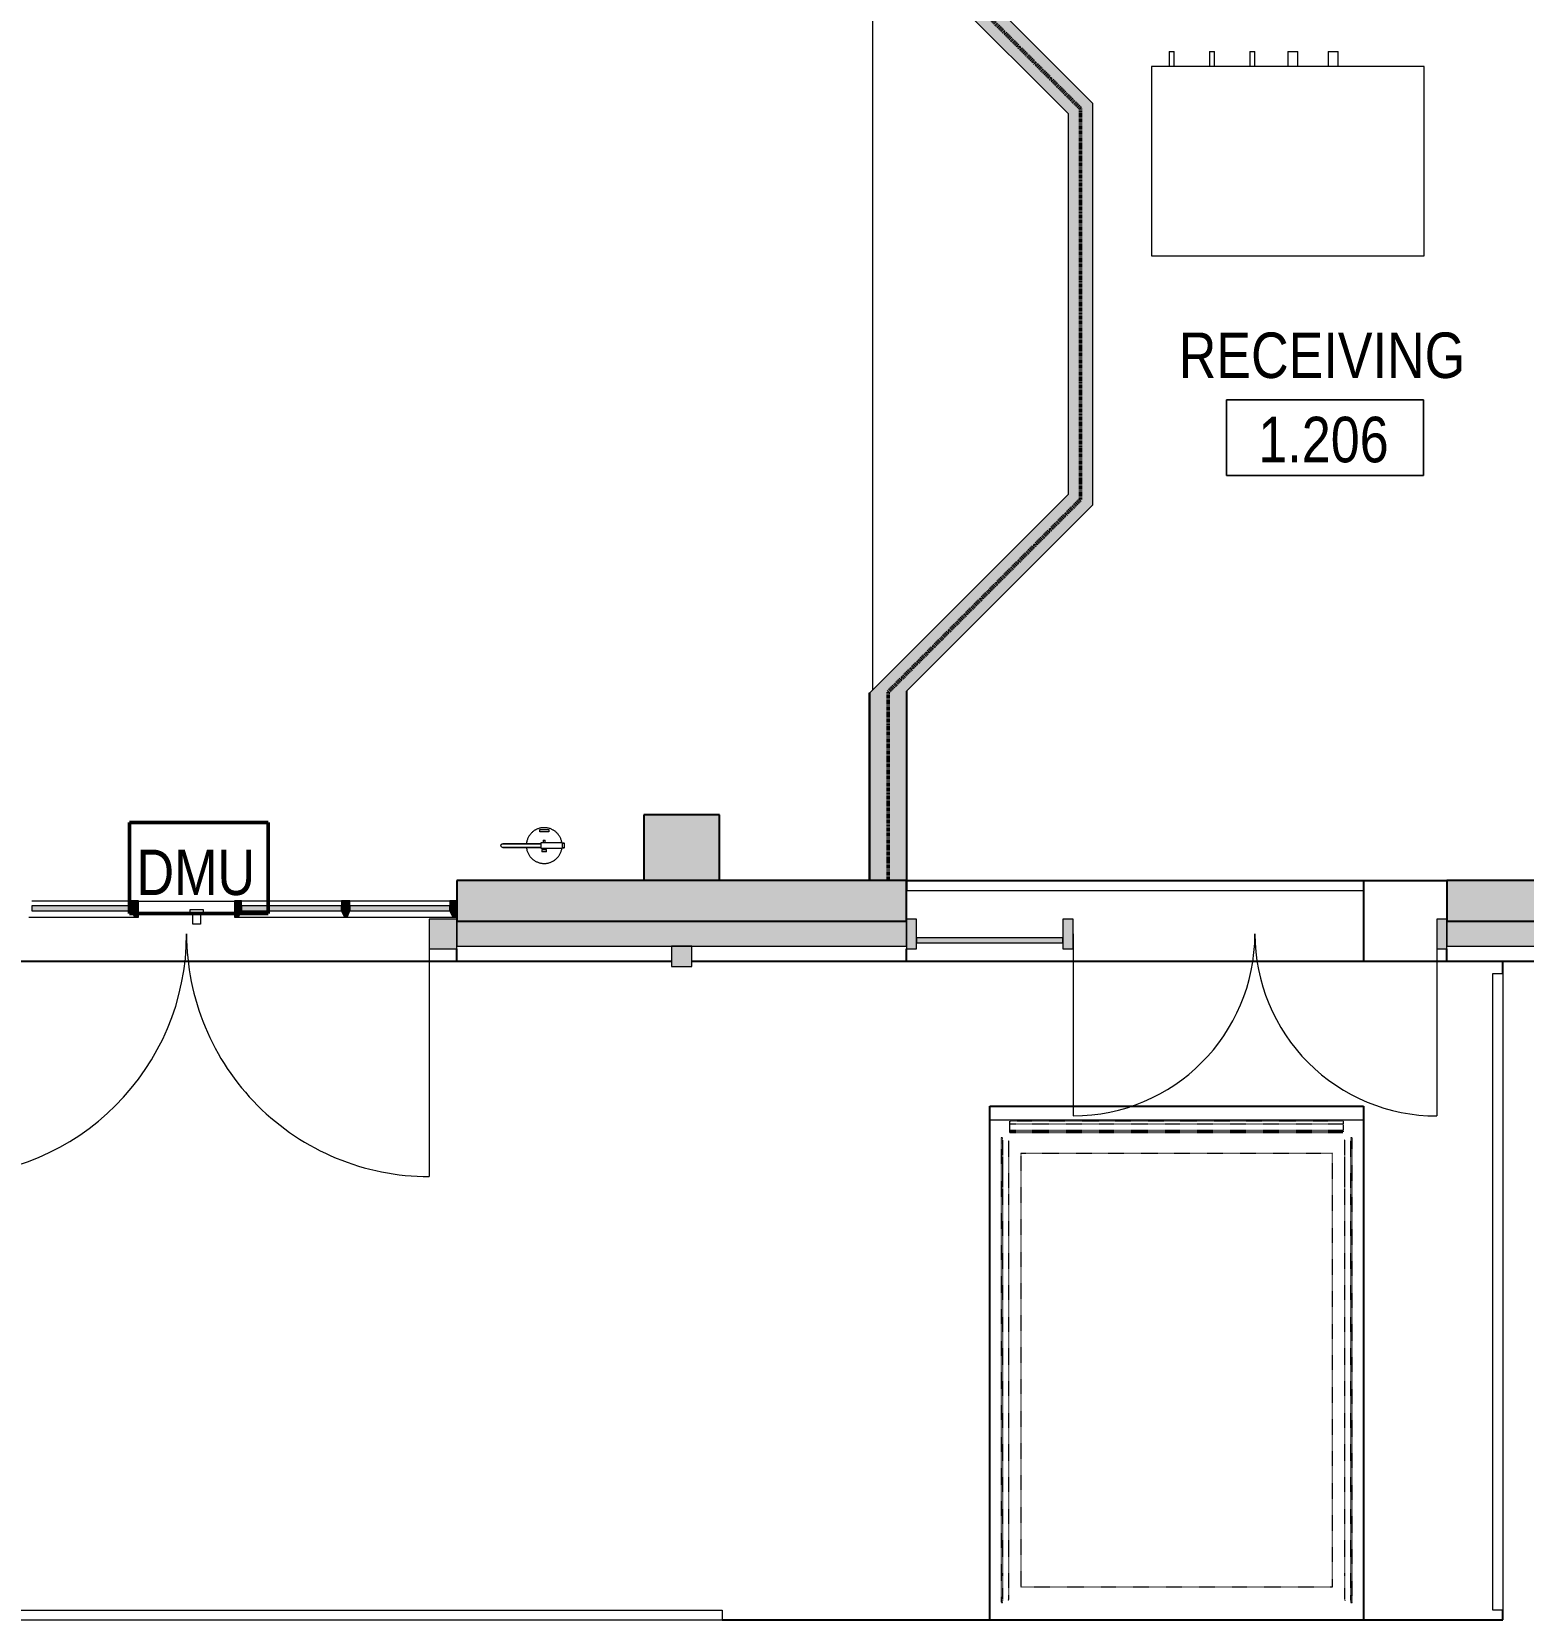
# Model space of a CAD drawing. Header units: inches. Extents: x -3640 to -1418, y -3630 to 137.
# Drawn here: x -3329.1 to -3033.8, y -3583 to -3268.6 of the extents above; entities that cross this region are included whole.
import ezdxf

# ---------------------------------------------------------------- set-up
doc = ezdxf.new("R2010")
doc.units = ezdxf.units.IN
doc.header["$MEASUREMENT"] = 0
doc.linetypes.add('1 HOUR', pattern=[0.3125, 0.1875, -0.0625, 0, -0.0625])
doc.linetypes.add('Hidden Equipment- BSALS', pattern=[0.0625, 0.03125, -0.03125])
for name, color, linetype, lineweight in [('A-ANNO-NOTE', 131, 'Continuous', 13), ('A-AREA-IDEN', 2, 'Continuous', 9), ('A-DOOR', 31, 'Continuous', 13), ('A-FLOR', 192, 'Continuous', 13), ('A-GENM', 13, 'Continuous', 9), ('A-GLAZ-CURT', 52, 'Continuous', 13), ('A-GLAZ-CWMG', 51, 'Continuous', 13), ('A-WALL', 113, 'Continuous', 13), ('A-WALL-PATT', 111, 'Continuous', 13), ('E-SERT', 181, 'Continuous', 13), ('I-WALL', 2, 'Continuous', 13), ('L-SITE-WALL', 31, 'Continuous', 13), ('M-EQPM', 50, 'Continuous', 9), ('Q-SPCQ', 91, 'Continuous', 13), ('S-COLS', 52, 'Continuous', 13)]:
    doc.layers.add(name, color=color, linetype=linetype, lineweight=lineweight)
doc.styles.add('Arial Narrow', font='ARIALN.TTF', dxfattribs={"height": 9})

# ---------------------------------------------------------------- blocks, each defined once
blk = doc.blocks.new('15830016-STRUCT_MARTINEZ-MOORE_CENTRAL_v2018_rvt-1-DIMENSION PLAN - LEVEL 1 _567_ - 2__ - CAD')
at = {"layer": 'A-WALL-PATT', "lineweight": 20}
h = blk.add_hatch(color=10, dxfattribs=at)
h.paths.add_polyline_path([(-3471.4, -3444.64), (-3351.9, -3444.64), (-3351.9, -3436.64), (-3471.4, -3436.64)], flags=0)
h.paths.add_polyline_path([(-3515.4, -3444.64), (-3515.4, -3436.64), (-3585.4, -3436.64), (-3585.4, -3444.64)], flags=0)
h.paths.add_polyline_path([(-3244.9, -3444.64), (-3155.9, -3444.64), (-3155.9, -3436.64), (-3244.9, -3436.64)], flags=0)
h.paths.add_polyline_path([(-3048.9, -3444.64), (-2959.9, -3444.64), (-2959.9, -3436.64), (-3048.9, -3436.64)], flags=0)
h.paths.add_polyline_path([(-2223.68, -3444.64), (-2175.9, -3444.64), (-2175.9, -3436.64), (-2264.9, -3436.64), (-2264.9, -3444.64)], flags=0)
h.paths.add_polyline_path([(-2852.9, -3444.64), (-2763.9, -3444.64), (-2763.9, -3436.64), (-2852.9, -3436.64)], flags=0)
h.paths.add_polyline_path([(-2308.9, -3444.64), (-2308.9, -3436.64), (-2327.9, -3436.64), (-2327.9, -3444.64)], flags=0)
h.paths.add_polyline_path([(-2896.9, -3444.64), (-2896.9, -3436.64), (-2915.9, -3436.64), (-2915.9, -3444.64)], flags=0)
h.paths.add_polyline_path([(-2371.9, -3444.64), (-2371.9, -3436.64), (-2460.9, -3436.64), (-2460.9, -3444.64), (-2376.44, -3444.64)], flags=0)
h.paths.add_polyline_path([(-2504.9, -3444.64), (-2504.9, -3436.64), (-2523.9, -3436.64), (-2523.9, -3444.64)], flags=0)
h.paths.add_polyline_path([(-2719.9, -3444.64), (-2700.9, -3444.64), (-2700.9, -3436.64), (-2719.9, -3436.64)], flags=0)
h.paths.add_polyline_path([(-2567.9, -3444.64), (-2567.9, -3436.64), (-2656.9, -3436.64), (-2656.9, -3444.64)], flags=0)
h.paths.add_polyline_path([(-2068.9, -3444.64), (-2024.09, -3444.64), (-2024.09, -3436.64), (-2068.9, -3436.64)], flags=0)
h.paths.add_polyline_path([(-2131.9, -3444.64), (-2112.9, -3444.64), (-2112.9, -3436.64), (-2131.9, -3436.64)], flags=0)
at = {"layer": 'S-COLS', "lineweight": 5}
blk.add_hatch(color=50, dxfattribs=at).paths.add_polyline_path([(-3192.9, -3436.64), (-3192.9, -3423.64), (-3207.9, -3423.64), (-3207.9, -3436.64)], flags=0)
at = {"layer": 'A-FLOR', "color": 253, "lineweight": 25}
for p, q in [((-3155.77, -3436.64), (-3065.4, -3436.64)), ((-3244.9, -3452.64), (-3351.9, -3452.64)), ((-3048.9, -3452.64), (-3155.9, -3452.64)), ((-3037.79, -3455.02), (-3037.79, -3452.64)), ((-3139.4, -3582.96), (-3139.4, -3481.28)), ((-3139.4, -3481.28), (-3065.4, -3481.28)), ((-3065.4, -3481.28), (-3065.4, -3582.96)), ((-3192.4, -3582.96), (-3139.4, -3582.96)), ((-3139.4, -3582.96), (-3065.4, -3582.96)), ((-3065.4, -3582.96), (-3037.79, -3582.96)), ((-3037.79, -3582.96), (-3037.79, -3581.02))]:
    blk.add_line(p, q, dxfattribs=at)
at = {"layer": 'A-WALL', "color": 253, "lineweight": 25}
for p, q in [((-3065.4, -3436.64), (-3048.9, -3436.64)), ((-3065.4, -3436.64), (-3065.4, -3452.64)), ((-3244.9, -3452.64), (-3244.9, -3450.14)), ((-3155.9, -3452.64), (-3155.9, -3450.14)), ((-3048.9, -3452.64), (-3048.9, -3450.14)), ((-3202.4, -3452.64), (-3244.9, -3452.64)), ((-3155.9, -3452.64), (-3198.4, -3452.64)), ((-3048.9, -3452.64), (-3065.4, -3452.64)), ((-2614.4, -3452.64), (-3048.9, -3452.64))]:
    blk.add_line(p, q, dxfattribs=at)
at = {"layer": 'L-SITE-WALL', "color": 253, "lineweight": 25}
for p, q in [((-3207.9, -3436.64), (-3244.9, -3436.64)), ((-3244.9, -3436.64), (-3244.9, -3444.64)), ((-3192.9, -3436.64), (-3207.9, -3436.64)), ((-3155.9, -3436.64), (-3192.9, -3436.64)), ((-3155.9, -3444.64), (-3155.9, -3436.64)), ((-3011.9, -3436.64), (-3048.9, -3436.64)), ((-3048.9, -3436.64), (-3048.9, -3444.64)), ((-3244.9, -3444.64), (-3155.9, -3444.64)), ((-3048.9, -3444.64), (-2959.9, -3444.64))]:
    blk.add_line(p, q, dxfattribs=at)
at = {"layer": 'S-COLS', "color": 253, "lineweight": 25}
for p, q in [((-3192.9, -3423.64), (-3207.9, -3423.64)), ((-3207.9, -3423.64), (-3207.9, -3436.64)), ((-3192.9, -3436.64), (-3192.9, -3423.64))]:
    blk.add_line(p, q, dxfattribs=at)
at = {"layer": 'S-COLS', "color": 9}
blk.add_line((-3207.9, -3436.64), (-3192.9, -3436.64), dxfattribs=at)
blk = doc.blocks.new('SD_DMUr-BSALS - Card Reader-2202790-DIMENSION PLAN - LEVEL 1 _567_ - 2__ - CAD')
at = {"layer": 'E-SERT', "color": 53, "lineweight": 9}
for p, q in [((-2852.15, -2622.14), (-2852.15, -2620.02)), ((-2852.15, -2620.02), (-2850.65, -2620.02)), ((-2850.65, -2620.02), (-2850.65, -2622.14)), ((-2852.77, -2622.14), (-2852.77, -2622.89)), ((-2850.02, -2622.14), (-2852.77, -2622.14)), ((-2852.77, -2622.89), (-2850.02, -2622.89)), ((-2850.02, -2622.89), (-2850.02, -2622.14))]:
    blk.add_line(p, q, dxfattribs=at)
blk = doc.blocks.new('15830016-ELEC_BSALS_CENTRAL_v2018_rvt-1-DIMENSION PLAN - LEVEL 1 _567_ - 2__ - CAD')
at = {"layer": 'A-ANNO-NOTE', "lineweight": 50}
for p, q in [((-3309.69, -3425.14), (-3282.24, -3425.14)), ((-3309.69, -3443.14), (-3309.69, -3425.14)), ((-3282.24, -3425.14), (-3282.24, -3443.14)), ((-3282.24, -3443.14), (-3309.69, -3443.14))]:
    blk.add_line(p, q, dxfattribs=at)
at = {"color": 250, "lineweight": 9, "rotation": 180}
blk.add_blockref('SD_DMUr-BSALS - Card Reader-2202790-DIMENSION PLAN - LEVEL 1 _567_ - 2__ - CAD', (-6147.79, -6065.28), dxfattribs=at)
at = {"layer": 'A-ANNO-NOTE', "lineweight": 9, "insert": (-3308.31, -3430.49), "char_height": 9, "width": 28.785, "attachment_point": 1, "style": 'Arial Narrow'}
blk.add_mtext('DMU', dxfattribs=at)
blk = doc.blocks.new('FCU_Concealed_Heating and Cooling - BSALS - heating only-2141245-DIMENSION PLAN - LEVEL 1 _567_ - 2__ - CAD')
at = {"layer": 'M-EQPM', "color": 53}
for p, q in [((54, 37.44), (0, 37.44)), ((0, 37.44), (0, 0)), ((54, 0), (54, 37.44)), ((17, 0), (17, -3)), ((19, -3), (19, 0)), ((25, 0), (25, -3)), ((27, -3), (27, 0)), ((33.5, 0), (33.5, -3)), ((34.5, -3), (34.5, 0)), ((41.5, 0), (41.5, -3)), ((42.5, -3), (42.5, 0)), ((49.5, 0), (49.5, -3)), ((50.5, -3), (50.5, 0)), ((0, 0), (54, 0)), ((18, -3), (17, -3)), ((19, -3), (18, -3)), ((26, -3), (25, -3)), ((27, -3), (26, -3)), ((34, -3), (33.5, -3)), ((34.5, -3), (34, -3)), ((42, -3), (41.5, -3)), ((42.5, -3), (42, -3)), ((50, -3), (49.5, -3)), ((50.5, -3), (50, -3))]:
    blk.add_line(p, q, dxfattribs=at)
blk = doc.blocks.new('15830016-MECH_BSALS_CENTRAL_v2018_rvt-1-DIMENSION PLAN - LEVEL 1 _567_ - 2__ - CAD')
at = {"color": 250, "lineweight": 9, "rotation": 180}
blk.add_blockref('FCU_Concealed_Heating and Cooling - BSALS - heating only-2141245-DIMENSION PLAN - LEVEL 1 _567_ - 2__ - CAD', (-3053.4, -3275.52), dxfattribs=at)
blk = doc.blocks.new('Basic Wall _ B6-7 1_4_-BSALS - ___-3569005-DIMENSION PLAN - LEVEL 1 _567_ - 2__ - CAD')
at = {"layer": 'I-WALL', "lineweight": 20}
for p, q in [((-3163.27, -3399.49), (-3163.15, -3399.49)), ((-3163.27, -3436.64), (-3163.27, -3399.49))]:
    blk.add_line(p, q, dxfattribs=at)
blk = doc.blocks.new('Basic Wall _ B6-7 1_4_-BSALS - ___-3569004-DIMENSION PLAN - LEVEL 1 _567_ - 2__ - CAD')
at = {"layer": 'I-WALL', "lineweight": 20}
for p, q in [((-3155.9, -3399.13), (-3155.77, -3399.13)), ((-3155.77, -3436.64), (-3155.77, -3399.13)), ((-3155.77, -3436.64), (-3155.9, -3436.64))]:
    blk.add_line(p, q, dxfattribs=at)
blk = doc.blocks.new('Door-J2_1-Curtain_Wall-_only works in CW_-BSALS - Door-J2_1-BSALS-383119-DIMENSION PLAN - LEVEL 1 _567_ - 2__ - CAD')
at = {"layer": 'A-DOOR', "lineweight": 20}
for p, q in [((-48, 0), (-48, 48)), ((48, 0), (48, 48))]:
    blk.add_line(p, q, dxfattribs=at)
at = {"layer": 'A-DOOR', "lineweight": 9}
for centre, start, end in [((-48, 0), 360, 90), ((48, 0), 90, 180)]:
    blk.add_arc(centre, 48, start, end, dxfattribs=at)
blk = doc.blocks.new('Rectangular Mullion - 5 1_2 x 6 interior mullion 2-383124-DIMENSION PLAN - LEVEL 1 _567_ - 2__ - CAD')
at = {"layer": 'A-GLAZ-CWMG', "lineweight": 9}
blk.add_hatch(color=90, dxfattribs=at).paths.add_polyline_path([(0, -2.9375), (0, 2.9375), (-5.5, 2.9375), (-5.5, -2.9375)], flags=0)
at = {"layer": 'A-GLAZ-CWMG', "lineweight": 20}
for p, q in [((0, 2.9375), (-5.5, 2.9375)), ((-5.5, 2.9375), (-5.5, -2.9375)), ((0, -2.9375), (0, 2.9375)), ((-5.5, -2.9375), (0, -2.9375))]:
    blk.add_line(p, q, dxfattribs=at)
blk = doc.blocks.new('Loading_Dock_Equipment_Leveler_RiteHite_LRL - 5000 lbs Capacity-V21-DIMENSION PLAN - LEVEL 1 _567_ - 2__ - CAD')
at = {"layer": 'Q-SPCQ', "linetype": 'Hidden Equipment- BSALS', "lineweight": 20}
for p, q in [((33, 107.9), (-33, 107.9)), ((-33, 107.39), (-33, 107.9)), ((-33, 106.14), (-33, 107.39)), ((-33, 107.39), (33, 107.39)), ((33, 107.9), (33, 107.39)), ((33, 107.39), (33, 106.14)), ((-34.5, 104.64), (-34.75, 104.64)), ((-34.75, 104.64), (-34.75, 12.64)), ((-34.5, 103.39), (-34.5, 104.64)), ((-33, 105.89), (-33, 106.14)), ((-33, 106.14), (33, 106.14)), ((-33, 105.7), (-33, 105.89)), ((-33, 105.89), (33, 105.89)), ((-33, 105.7), (33, 105.7)), ((33, 106.14), (33, 105.89)), ((33, 105.89), (33, 105.7)), ((34.5, 104.64), (34.5, 103.39)), ((34.75, 104.64), (34.5, 104.64)), ((34.75, 12.64), (34.75, 104.64)), ((-34.5, 103.39), (-34.5, 93.39)), ((-33.25, 93.39), (-33.25, 103.39)), ((30.88, 101.52), (-30.87, 101.52)), ((-30.87, 101.52), (-30.87, 15.77)), ((30.88, 15.77), (30.88, 101.52)), ((33.25, 103.39), (33.25, 93.39)), ((34.5, 93.39), (34.5, 103.39)), ((-34.5, 93.39), (-34.5, 17.89)), ((-33.25, 17.89), (-33.25, 93.39)), ((33.25, 93.39), (33.25, 17.89)), ((34.5, 17.89), (34.5, 93.39)), ((-34.5, 17.89), (-34.5, 13.89)), ((-33.25, 13.89), (-33.25, 17.89)), ((-30.87, 15.77), (30.88, 15.77)), ((33.25, 17.89), (33.25, 13.89)), ((34.5, 13.89), (34.5, 17.89)), ((-34.75, 12.64), (-34.5, 12.64)), ((-34.5, 12.64), (-34.5, 13.89)), ((34.5, 13.89), (34.5, 12.64)), ((34.5, 12.64), (34.75, 12.64))]:
    blk.add_line(p, q, dxfattribs=at)
at = {"layer": 'Q-SPCQ', "linetype": 'Hidden Equipment- BSALS', "lineweight": 20, "flags": 128}
for points in [[(-34.5, 104.02), (-34.5, 104.01), (-34.5, 103.98), (-34.5, 103.94), (-34.5, 103.88), (-34.5, 103.81), (-34.5, 103.71), (-34.5, 103.6), (-34.5, 103.48), (-34.5, 103.34), (-34.5, 103.18), (-34.5, 103.01), (-34.5, 102.82), (-34.5, 102.61), (-34.5, 102.4), (-34.5, 102.16), (-34.5, 101.92), (-34.5, 101.65), (-34.5, 101.38), (-34.5, 101.09), (-34.5, 100.8), (-34.5, 100.48), (-34.5, 100.16), (-34.5, 99.83), (-34.5, 99.49), (-34.5, 99.13), (-34.5, 98.77), (-34.5, 98.4), (-34.5, 98.02), (-34.5, 97.64), (-34.5, 97.24), (-34.5, 96.84), (-34.5, 96.44), (-34.5, 96.03), (-34.5, 95.62), (-34.5, 95.2), (-34.5, 94.78), (-34.5, 94.36), (-34.5, 93.93), (-34.5, 93.51), (-34.5, 93.39)], [(-33.25, 93.39), (-33.25, 93.82), (-33.25, 94.24), (-33.25, 94.67), (-33.25, 95.09), (-33.25, 95.5), (-33.25, 95.92), (-33.25, 96.33), (-33.25, 96.74), (-33.25, 97.14), (-33.25, 97.53), (-33.25, 97.92), (-33.25, 98.3), (-33.25, 98.67), (-33.25, 99.04), (-33.25, 99.39), (-33.25, 99.74), (-33.25, 100.07), (-33.25, 100.4), (-33.25, 100.71), (-33.25, 101.02), (-33.25, 101.3), (-33.25, 101.58), (-33.25, 101.85), (-33.25, 102.1), (-33.25, 102.33), (-33.25, 102.56), (-33.25, 102.76), (-33.25, 102.96), (-33.25, 103.13), (-33.25, 103.3), (-33.25, 103.44), (-33.25, 103.57), (-33.25, 103.69), (-33.25, 103.78), (-33.25, 103.86), (-33.25, 103.93), (-33.25, 103.97), (-33.25, 104), (-33.25, 104.02), (-33.25, 104.02)], [(33.25, 104.02), (33.25, 104.01), (33.25, 103.98), (33.25, 103.94), (33.25, 103.88), (33.25, 103.81), (33.25, 103.71), (33.25, 103.6), (33.25, 103.48), (33.25, 103.34), (33.25, 103.18), (33.25, 103.01), (33.25, 102.82), (33.25, 102.61), (33.25, 102.4), (33.25, 102.16), (33.25, 101.92), (33.25, 101.65), (33.25, 101.38), (33.25, 101.09), (33.25, 100.8), (33.25, 100.48), (33.25, 100.16), (33.25, 99.83), (33.25, 99.49), (33.25, 99.13), (33.25, 98.77), (33.25, 98.4), (33.25, 98.02), (33.25, 97.64), (33.25, 97.24), (33.25, 96.84), (33.25, 96.44), (33.25, 96.03), (33.25, 95.62), (33.25, 95.2), (33.25, 94.78), (33.25, 94.36), (33.25, 93.93), (33.25, 93.51), (33.25, 93.39)], [(34.5, 93.39), (34.5, 93.82), (34.5, 94.24), (34.5, 94.67), (34.5, 95.09), (34.5, 95.5), (34.5, 95.92), (34.5, 96.33), (34.5, 96.74), (34.5, 97.14), (34.5, 97.53), (34.5, 97.92), (34.5, 98.3), (34.5, 98.67), (34.5, 99.04), (34.5, 99.39), (34.5, 99.74), (34.5, 100.07), (34.5, 100.4), (34.5, 100.71), (34.5, 101.02), (34.5, 101.3), (34.5, 101.58), (34.5, 101.85), (34.5, 102.1), (34.5, 102.33), (34.5, 102.56), (34.5, 102.76), (34.5, 102.96), (34.5, 103.13), (34.5, 103.3), (34.5, 103.44), (34.5, 103.57), (34.5, 103.69), (34.5, 103.78), (34.5, 103.86), (34.5, 103.93), (34.5, 103.97), (34.5, 104), (34.5, 104.02), (34.5, 104.02)], [(-34.5, 17.89), (-34.5, 17.71), (-34.5, 17.52), (-34.5, 17.34), (-34.5, 17.16), (-34.5, 16.97), (-34.5, 16.79), (-34.5, 16.61), (-34.5, 16.44), (-34.5, 16.26), (-34.5, 16.09), (-34.5, 15.92), (-34.5, 15.76), (-34.5, 15.6), (-34.5, 15.44), (-34.5, 15.28), (-34.5, 15.13), (-34.5, 14.98), (-34.5, 14.84), (-34.5, 14.71), (-34.5, 14.58), (-34.5, 14.45), (-34.5, 14.33), (-34.5, 14.21), (-34.5, 14.1), (-34.5, 14), (-34.5, 13.9), (-34.5, 13.81), (-34.5, 13.73), (-34.5, 13.65), (-34.5, 13.58), (-34.5, 13.52), (-34.5, 13.46), (-34.5, 13.41), (-34.5, 13.37), (-34.5, 13.34), (-34.5, 13.31), (-34.5, 13.29), (-34.5, 13.27), (-34.5, 13.27), (-34.5, 13.27)], [(-33.25, 13.27), (-33.25, 13.27), (-33.25, 13.28), (-33.25, 13.3), (-33.25, 13.33), (-33.25, 13.36), (-33.25, 13.4), (-33.25, 13.45), (-33.25, 13.5), (-33.25, 13.56), (-33.25, 13.63), (-33.25, 13.71), (-33.25, 13.79), (-33.25, 13.88), (-33.25, 13.97), (-33.25, 14.08), (-33.25, 14.18), (-33.25, 14.3), (-33.25, 14.42), (-33.25, 14.54), (-33.25, 14.67), (-33.25, 14.81), (-33.25, 14.95), (-33.25, 15.09), (-33.25, 15.24), (-33.25, 15.39), (-33.25, 15.55), (-33.25, 15.71), (-33.25, 15.88), (-33.25, 16.05), (-33.25, 16.22), (-33.25, 16.39), (-33.25, 16.57), (-33.25, 16.75), (-33.25, 16.93), (-33.25, 17.11), (-33.25, 17.29), (-33.25, 17.47), (-33.25, 17.66), (-33.25, 17.84), (-33.25, 17.89)], [(33.25, 17.89), (33.25, 17.71), (33.25, 17.52), (33.25, 17.34), (33.25, 17.16), (33.25, 16.97), (33.25, 16.79), (33.25, 16.61), (33.25, 16.44), (33.25, 16.26), (33.25, 16.09), (33.25, 15.92), (33.25, 15.76), (33.25, 15.6), (33.25, 15.44), (33.25, 15.28), (33.25, 15.13), (33.25, 14.98), (33.25, 14.84), (33.25, 14.71), (33.25, 14.58), (33.25, 14.45), (33.25, 14.33), (33.25, 14.21), (33.25, 14.1), (33.25, 14), (33.25, 13.9), (33.25, 13.81), (33.25, 13.73), (33.25, 13.65), (33.25, 13.58), (33.25, 13.52), (33.25, 13.46), (33.25, 13.41), (33.25, 13.37), (33.25, 13.34), (33.25, 13.31), (33.25, 13.29), (33.25, 13.27), (33.25, 13.27), (33.25, 13.27)], [(34.5, 13.27), (34.5, 13.27), (34.5, 13.28), (34.5, 13.3), (34.5, 13.33), (34.5, 13.36), (34.5, 13.4), (34.5, 13.45), (34.5, 13.5), (34.5, 13.56), (34.5, 13.63), (34.5, 13.71), (34.5, 13.79), (34.5, 13.88), (34.5, 13.97), (34.5, 14.08), (34.5, 14.18), (34.5, 14.3), (34.5, 14.42), (34.5, 14.54), (34.5, 14.67), (34.5, 14.81), (34.5, 14.95), (34.5, 15.09), (34.5, 15.24), (34.5, 15.39), (34.5, 15.55), (34.5, 15.71), (34.5, 15.88), (34.5, 16.05), (34.5, 16.22), (34.5, 16.39), (34.5, 16.57), (34.5, 16.75), (34.5, 16.93), (34.5, 17.11), (34.5, 17.29), (34.5, 17.47), (34.5, 17.66), (34.5, 17.84), (34.5, 17.89)]]:
    blk.add_lwpolyline(points, dxfattribs=at)
at = {"layer": 'Q-SPCQ', "linetype": 'Hidden Equipment- BSALS', "lineweight": 20}
for centre, start, end in [((-33.87, 104.02), 165, 188.5986), ((-33.87, 104.02), 351.4014, 15), ((33.88, 104.02), 165, 188.5986), ((33.88, 104.02), 351.4014, 15), ((-33.87, 13.27), 173.1824, 210), ((-33.87, 13.27), 345, 4.7654), ((33.88, 13.27), 173.1824, 210), ((33.88, 13.27), 345, 4.7654)]:
    blk.add_arc(centre, 0.625, start, end, dxfattribs=at)
blk = doc.blocks.new('Equip-Fire_Extinguisher-Bracket-Mnt-BSALS - FEB-235807-DIMENSION PLAN - LEVEL 1 _567_ - 2__ - CAD')
at = {"layer": 'Q-SPCQ', "lineweight": 20}
for p, q in [((-0.89, 3.2), (0.89, 3.2)), ((-0.89, 2.81), (-0.89, 3.2)), ((0.89, 3.2), (0.89, 2.81)), ((-0.89, 2.71), (-0.89, 2.81)), ((-0.89, 2.81), (0.89, 2.81)), ((-0.81, 2.81), (-0.81, 2.71)), ((-0.59, -0.59), (-0.59, 0.59)), ((-0.2, 1.1), (-0.2, 0.59)), ((-0.2, 1.1), (0.2, 1.1)), ((-0.19, 1.1), (-0.2, 1.1)), ((0.2, 1.1), (0.19, 1.1)), ((0.2, 0.59), (0.2, 1.1)), ((0.81, 2.71), (0.81, 2.81)), ((0.89, 2.81), (0.89, 2.71)), ((3.54, 0.59), (3.54, -0.59)), ((3.94, 0.46), (3.94, 0.51)), ((3.94, 0.46), (3.94, -0.46)), ((-0.47, -0.8), (-0.47, -1.27)), ((-0.47, -0.8), (0.47, -0.8)), ((-0.45, -0.8), (-0.47, -0.8)), ((-0.47, -1.27), (-0.45, -1.27)), ((0.47, -1.27), (-0.47, -1.27)), ((-0.2, -0.59), (-0.2, -0.8)), ((0.2, -0.8), (0.2, -0.59)), ((0.47, -0.8), (0.45, -0.8)), ((0.45, -1.27), (0.47, -1.27)), ((0.47, -1.27), (0.47, -0.8)), ((3.94, -0.51), (3.94, -0.46))]:
    blk.add_line(p, q, dxfattribs=at)
at = {"layer": 'Q-SPCQ', "lineweight": 20, "flags": 128}
for points in [[(3.49, 0.59), (3.47, 0.7), (3.44, 0.84), (3.41, 0.98), (3.36, 1.11), (3.32, 1.25), (3.26, 1.38), (3.21, 1.51), (3.14, 1.64), (3.07, 1.76), (3, 1.88), (2.92, 2), (2.84, 2.12), (2.76, 2.23), (2.66, 2.34), (2.57, 2.44), (2.47, 2.54), (2.37, 2.64), (2.26, 2.73), (2.15, 2.82), (2.03, 2.9), (1.91, 2.98), (1.79, 3.06), (1.67, 3.13), (1.54, 3.19), (1.41, 3.25), (1.28, 3.3), (1.15, 3.35), (1.02, 3.39), (0.88, 3.43), (0.74, 3.46), (0.6, 3.49), (0.46, 3.51), (0.32, 3.53), (0.18, 3.54), (0.04, 3.54), (-0.1, 3.54), (-0.25, 3.53), (-0.39, 3.52), (-0.53, 3.5), (-0.67, 3.48), (-0.81, 3.45), (-0.94, 3.42), (-1.08, 3.38), (-1.21, 3.33), (-1.34, 3.28), (-1.47, 3.22), (-1.6, 3.16), (-1.73, 3.09), (-1.85, 3.02), (-1.97, 2.95), (-2.09, 2.86), (-2.2, 2.78), (-2.31, 2.69), (-2.41, 2.59), (-2.52, 2.5), (-2.61, 2.39), (-2.71, 2.29), (-2.8, 2.18), (-2.88, 2.06), (-2.96, 1.95), (-3.04, 1.83), (-3.11, 1.7), (-3.17, 1.58), (-3.23, 1.45), (-3.29, 1.32), (-3.34, 1.19), (-3.38, 1.05), (-3.42, 0.92), (-3.46, 0.78), (-3.49, 0.64), (-3.51, 0.5), (-3.53, 0.36)], [(-8.22, -0.35), (-8.29, -0.35), (-8.36, -0.32), (-8.43, -0.28), (-8.48, -0.23), (-8.52, -0.17), (-8.55, -0.1), (-8.57, -0.03), (-8.57, 0.04), (-8.55, 0.12), (-8.52, 0.19), (-8.47, 0.25), (-8.42, 0.29), (-8.37, 0.32), (-8.29, 0.35), (-8.22, 0.35)], [(-0.59, 0.35), (-2.13, 0.35), (-3.61, 0.35), (-4.89, 0.35), (-5.96, 0.35), (-6.82, 0.35), (-7.47, 0.35), (-7.92, 0.35), (-8.17, 0.35), (-8.2, 0.35), (-8.03, 0.35)], [(-8.03, 0.35), (-8.2, 0.35), (-8.17, 0.35), (-7.92, 0.35), (-7.47, 0.35), (-6.82, 0.35), (-5.96, 0.35), (-4.89, 0.35), (-3.61, 0.35), (-2.13, 0.35), (-0.59, 0.35)], [(-8.03, -0.35), (-8.2, -0.35), (-8.17, -0.35), (-7.92, -0.35), (-7.47, -0.35), (-6.82, -0.35), (-5.96, -0.35), (-4.89, -0.35), (-3.61, -0.35), (-2.13, -0.35), (-0.59, -0.35)], [(-0.59, -0.35), (-2.13, -0.35), (-3.61, -0.35), (-4.89, -0.35), (-5.96, -0.35), (-6.82, -0.35), (-7.47, -0.35), (-7.92, -0.35), (-8.17, -0.35), (-8.2, -0.35), (-8.03, -0.35)], [(-3.53, -0.35), (-3.52, -0.42), (-3.5, -0.56), (-3.47, -0.7), (-3.44, -0.84), (-3.41, -0.98), (-3.36, -1.11), (-3.32, -1.25), (-3.26, -1.38), (-3.21, -1.51), (-3.14, -1.64), (-3.07, -1.76), (-3, -1.88), (-2.92, -2), (-2.84, -2.12), (-2.76, -2.23), (-2.66, -2.34), (-2.57, -2.44), (-2.47, -2.54), (-2.37, -2.64), (-2.26, -2.73), (-2.15, -2.82), (-2.03, -2.9), (-1.91, -2.98), (-1.79, -3.06), (-1.67, -3.13), (-1.54, -3.19), (-1.41, -3.25), (-1.28, -3.3), (-1.15, -3.35), (-1.02, -3.39), (-0.88, -3.43), (-0.74, -3.46), (-0.6, -3.49), (-0.46, -3.51), (-0.32, -3.53), (-0.18, -3.54), (-0.04, -3.54), (0.1, -3.54), (0.25, -3.53), (0.39, -3.52), (0.53, -3.5), (0.67, -3.48), (0.81, -3.45), (0.94, -3.42), (1.08, -3.38), (1.21, -3.33), (1.34, -3.28), (1.47, -3.22), (1.6, -3.16), (1.73, -3.09), (1.85, -3.02), (1.97, -2.95), (2.09, -2.86), (2.2, -2.78), (2.31, -2.69), (2.41, -2.59), (2.52, -2.5), (2.61, -2.39), (2.71, -2.29), (2.8, -2.18), (2.88, -2.06), (2.96, -1.95), (3.04, -1.83), (3.11, -1.7), (3.17, -1.58), (3.23, -1.45), (3.29, -1.32), (3.34, -1.19), (3.38, -1.05), (3.42, -0.92), (3.46, -0.78), (3.49, -0.64), (3.49, -0.59)]]:
    blk.add_lwpolyline(points, dxfattribs=at)
at = {"layer": 'Q-SPCQ', "lineweight": 20}
for start, end in [(118.4338, 121.2684), (58.8541, 61.3152), (238.8541, 241.3152), (298.4338, 301.2684)]:
    blk.add_arc((0, 0), 3.54, start, end, dxfattribs=at)
for centre, start_param, end_param in [((-0.01, 1.79), 1.719907, 1.734919), ((0.01, 1.79), 1.406674, 1.421685)]:
    blk.add_ellipse(centre, major_axis=(5.38, 0), ratio=0.173648, start_param=start_param, end_param=end_param, dxfattribs=at)
for points in [[(-0.89, 2.71), (-0.89, 2.74), (-0.89, 2.78), (-0.89, 2.81)], [(-0.59, 0.59), (-0.12, 0.59), (1.26, 0.59), (3.54, 0.59)], [(0.89, 2.81), (0.89, 2.78), (0.89, 2.74), (0.89, 2.71)], [(3.54, 0.51), (3.68, 0.51), (3.81, 0.51), (3.94, 0.51)], [(3.54, 0.46), (3.68, 0.46), (3.81, 0.46), (3.94, 0.46)], [(3.54, -0.59), (1.26, -0.59), (-0.12, -0.59), (-0.59, -0.59)], [(3.94, -0.46), (3.81, -0.46), (3.68, -0.46), (3.54, -0.46)], [(3.94, -0.51), (3.81, -0.51), (3.68, -0.51), (3.54, -0.51)]]:
    blk.add_open_spline(points, degree=3, dxfattribs=at)
blk = doc.blocks.new('System Panel - Winco Glass-384060-DIMENSION PLAN - LEVEL 1 _567_ - 2__ - CAD')
at = {"layer": 'A-GLAZ-CURT', "lineweight": 9}
blk.add_hatch(color=90, dxfattribs=at).paths.add_polyline_path([(-9.890625, -1), (9.890625, -1), (9.890625, 0), (-9.890625, 0)], flags=0)
at = {"layer": 'A-GLAZ-CURT', "lineweight": 20}
for p, q in [((9.890625, 0), (-9.890625, 0)), ((-9.890625, 0), (-9.890625, -1)), ((9.890625, -1), (9.890625, 0)), ((-9.890625, -1), (9.890625, -1))]:
    blk.add_line(p, q, dxfattribs=at)
blk = doc.blocks.new('Rectangular Mullion - Winco Accent Full_Left-384062-DIMENSION PLAN - LEVEL 1 _567_ - 2__ - CAD')
at = {"layer": 'A-GLAZ-CWMG', "lineweight": 9}
blk.add_hatch(color=90, dxfattribs=at).paths.add_polyline_path([(-1.38, 2), (0, 2), (0, -1.25), (-0.79, -1.25), (-1.38, 0)], flags=0)
at = {"layer": 'A-GLAZ-CWMG', "lineweight": 20}
for p, q in [((-1.38, 0), (-1.38, 2)), ((-1.38, 2), (0, 2)), ((-0.79, -1.25), (-1.38, 0)), ((0, 2), (0, -1.25)), ((0, -1.25), (-0.79, -1.25))]:
    blk.add_line(p, q, dxfattribs=at)
blk = doc.blocks.new('Rectangular Mullion - Winco Accent Full_Right-V15-DIMENSION PLAN - LEVEL 1 _567_ - 2__ - CAD')
at = {"layer": 'A-GLAZ-CWMG', "lineweight": 9}
for p, q in [((-3587.65, -3023.9), (-3587.65, -3044.85)), ((-3584.4, -3024.48), (-3584.4, -3044.27))]:
    blk.add_line(p, q, dxfattribs=at)
blk = doc.blocks.new('Rectangular Mullion - Winco Accent Full_Right-V16-DIMENSION PLAN - LEVEL 1 _567_ - 2__ - CAD')
at = {"layer": 'A-GLAZ-CWMG', "lineweight": 9}
for p, q in [((-3587.65, -3002.43), (-3587.65, -3023.38)), ((-3584.4, -3003.02), (-3584.4, -3022.8))]:
    blk.add_line(p, q, dxfattribs=at)
blk = doc.blocks.new('Rectangular Mullion - Winco Accent Full-384067-DIMENSION PLAN - LEVEL 1 _567_ - 2__ - CAD')
at = {"layer": 'A-GLAZ-CWMG', "lineweight": 9}
blk.add_hatch(color=90, dxfattribs=at).paths.add_polyline_path([(-0.26, -1.25), (-0.84, 0), (-0.84, 2), (0.84, 2), (0.84, 0), (0.26, -1.25)], flags=0)
at = {"layer": 'A-GLAZ-CWMG', "lineweight": 20}
for p, q in [((-0.84, 2), (0.84, 2)), ((-0.84, 0), (-0.84, 2)), ((-0.26, -1.25), (-0.84, 0)), ((0.84, 0), (0.26, -1.25)), ((0.84, 2), (0.84, 0)), ((0.26, -1.25), (-0.26, -1.25))]:
    blk.add_line(p, q, dxfattribs=at)
blk = doc.blocks.new('Rectangular Mullion - Winco Accent Full_Right-384069-DIMENSION PLAN - LEVEL 1 _567_ - 2__ - CAD')
at = {"layer": 'A-GLAZ-CWMG', "lineweight": 9}
blk.add_hatch(color=90, dxfattribs=at).paths.add_polyline_path([(0, 2), (-1.38, 2), (-1.38, 0), (-0.79, -1.25), (0, -1.25)], flags=0)
at = {"layer": 'A-GLAZ-CWMG', "lineweight": 20}
for p, q in [((0, 2), (-1.38, 2)), ((-1.38, 2), (-1.38, 0)), ((-1.38, 0), (-0.79, -1.25)), ((0, -1.25), (0, 2)), ((-0.79, -1.25), (0, -1.25))]:
    blk.add_line(p, q, dxfattribs=at)
blk = doc.blocks.new('Rectangular Mullion - 1_ H Guardrail Cap _mesh_-387226-DIMENSION PLAN - LEVEL 1 _567_ - 2__ - CAD')
at = {"layer": 'A-GLAZ-CWMG', "lineweight": 9}
for p, q in [((-3039.79, -3455.02), (-3037.79, -3455.02)), ((-3039.79, -3581.02), (-3039.79, -3455.02)), ((-3037.79, -3455.02), (-3037.79, -3581.02)), ((-3037.79, -3581.02), (-3039.79, -3581.02))]:
    blk.add_line(p, q, dxfattribs=at)
blk = doc.blocks.new('Rectangular Mullion - 1_ H Guardrail Cap _mesh_-387229-DIMENSION PLAN - LEVEL 1 _567_ - 2__ - CAD')
at = {"layer": 'A-GLAZ-CWMG', "lineweight": 9}
for p, q in [((-3360.4, -3583.02), (-3360.4, -3581.02)), ((-3360.4, -3581.02), (-3192.4, -3581.02)), ((-3192.4, -3583.02), (-3360.4, -3583.02)), ((-3192.4, -3581.02), (-3192.4, -3583.02))]:
    blk.add_line(p, q, dxfattribs=at)
blk = doc.blocks.new('Door-J2_1-Curtain_Wall-_only works in CW_-BSALS - Door-J2_1-BSALS-383837-DIMENSION PLAN - LEVEL 1 _567_ - 2__ - CAD')
at = {"layer": 'A-DOOR', "lineweight": 20}
for p, q in [((-36, 0), (-36, 36)), ((36, 0), (36, 36))]:
    blk.add_line(p, q, dxfattribs=at)
at = {"layer": 'A-DOOR', "lineweight": 9}
for centre, start, end in [((-36, 0), 360, 90), ((36, 0), 90, 180)]:
    blk.add_arc(centre, 36, start, end, dxfattribs=at)
blk = doc.blocks.new('Rectangular Mullion - 2 x 6 interior mullion-V37-DIMENSION PLAN - LEVEL 1 _567_ - 2__ - CAD')
at = {"layer": 'A-GLAZ-CWMG', "lineweight": 9}
blk.add_hatch(color=90, dxfattribs=at).paths.add_polyline_path([(-2, -2.94), (-2, 2.94), (0, 2.94), (0, -2.94)], flags=0)
at = {"layer": 'A-GLAZ-CWMG', "lineweight": 20}
for p, q in [((-2, 2.94), (0, 2.94)), ((-2, -2.94), (-2, 2.94)), ((0, 2.94), (0, -2.94)), ((0, -2.94), (-2, -2.94))]:
    blk.add_line(p, q, dxfattribs=at)
blk = doc.blocks.new('Rectangular Mullion - 2 x 6 interior mullion-V38-DIMENSION PLAN - LEVEL 1 _567_ - 2__ - CAD')
at = {"layer": 'A-GLAZ-CWMG', "lineweight": 9}
blk.add_hatch(color=90, dxfattribs=at).paths.add_polyline_path([(0, -2.94), (0, 2.94), (-2, 2.94), (-2, -2.94)], flags=0)
at = {"layer": 'A-GLAZ-CWMG', "lineweight": 20}
for p, q in [((0, 2.94), (-2, 2.94)), ((-2, 2.94), (-2, -2.94)), ((0, -2.94), (0, 2.94)), ((-2, -2.94), (0, -2.94))]:
    blk.add_line(p, q, dxfattribs=at)
blk = doc.blocks.new('System Panel - Glazed-1860176-DIMENSION PLAN - LEVEL 1 _567_ - 2__ - CAD')
at = {"layer": 'A-GLAZ-CURT', "lineweight": 9}
blk.add_hatch(color=90, dxfattribs=at).paths.add_polyline_path([(-14.5, 1.75), (-14.5, 0.75), (14.5, 0.75), (14.5, 1.75), (0.87, 1.75)], flags=0)
at = {"layer": 'A-GLAZ-CURT', "lineweight": 20}
for p, q in [((14.5, 1.75), (-14.5, 1.75)), ((-14.5, 1.75), (-14.5, 0.75)), ((-14.5, 0.75), (14.5, 0.75)), ((14.5, 0.75), (14.5, 1.75))]:
    blk.add_line(p, q, dxfattribs=at)
blk = doc.blocks.new('Rectangular Mullion - 2 x 6 interior mullion-1860172-DIMENSION PLAN - LEVEL 1 _567_ - 2__ - CAD')
at = {"layer": 'A-GLAZ-CWMG', "lineweight": 9}
blk.add_hatch(color=90, dxfattribs=at).paths.add_polyline_path([(-1, -2.94), (-1, 2.94), (1, 2.94), (1, -2.94)], flags=0)
at = {"layer": 'A-GLAZ-CWMG', "lineweight": 20}
for p, q in [((-1, 2.94), (1, 2.94)), ((-1, -2.94), (-1, 2.94)), ((1, 2.94), (1, -2.94)), ((1, -2.94), (-1, -2.94))]:
    blk.add_line(p, q, dxfattribs=at)
blk = doc.blocks.new('Fire Rating - BSALS _Combined_1 - 1-Hour Fire-3468380-DIMENSION PLAN - LEVEL 1 _567_ - 2__ - CAD')
at = {"layer": 'A-GENM', "linetype": '1 HOUR', "lineweight": 50}
blk.add_line((0, 0), (37.33, 0), dxfattribs=at)
blk = doc.blocks.new('Fire Rating - BSALS _Combined_1 - 1-Hour Fire-3468892-DIMENSION PLAN - LEVEL 1 _567_ - 2__ - CAD')
at = {"layer": 'A-GENM', "linetype": '1 HOUR', "lineweight": 50}
blk.add_line((0, 0), (57.2, 0), dxfattribs=at)
blk = doc.blocks.new('Fire Rating - BSALS _Combined_1 - 1-Hour Fire-3468935-DIMENSION PLAN - LEVEL 1 _567_ - 2__ - CAD')
at = {"layer": 'A-GENM', "linetype": '1 HOUR', "lineweight": 50}
blk.add_line((0, 0), (77.39, 0), dxfattribs=at)
blk = doc.blocks.new('Fire Rating - BSALS _Combined_1 - 1-Hour Fire-3468978-DIMENSION PLAN - LEVEL 1 _567_ - 2__ - CAD')
at = {"layer": 'A-GENM', "linetype": '1 HOUR', "lineweight": 50}
blk.add_line((0, 0), (53.86, 0), dxfattribs=at)
blk = doc.blocks.new('Down Spouts3 - Down Spouts-4005655-DIMENSION PLAN - LEVEL 1 _567_ - 2__ - CAD')
at = {"layer": 'A-GENM'}
h = blk.add_hatch(color=90, dxfattribs=at)
h.paths.add_polyline_path([(-2022.4, -3453.64), (-2022.4, -3449.64), (-2026.4, -3449.64), (-2026.4, -3453.64)], flags=0)
h.paths.add_polyline_path([(-2614.4, -3453.64), (-2610.4, -3453.64), (-2610.4, -3449.64), (-2614.4, -3449.64)], flags=0)
h.paths.add_polyline_path([(-3198.4, -3453.64), (-3198.4, -3449.64), (-3202.4, -3449.64), (-3202.4, -3453.64)], flags=0)
for p, q in [((-3198.4, -3449.64), (-3202.4, -3449.64)), ((-3202.4, -3449.64), (-3202.4, -3453.64)), ((-3198.4, -3453.64), (-3198.4, -3449.64)), ((-3202.4, -3453.64), (-3198.4, -3453.64))]:
    blk.add_line(p, q, dxfattribs=at)
blk = doc.blocks.new('Room Tag- BSALS - Room Tag-28050-DIMENSION PLAN - LEVEL 1 _567_ - 2__ - CAD')
at = {"layer": 'A-AREA-IDEN'}
for p, q in [((-0.203125, -0.171875), (-0.203125, -0.015625)), ((-0.203125, -0.015625), (0.203125, -0.015625)), ((0.203125, -0.015625), (-0.203125, -0.015625)), ((-0.203125, -0.015625), (-0.203125, -0.171875)), ((0.203125, -0.015625), (0.203125, -0.171875)), ((0.203125, -0.171875), (0.203125, -0.015625)), ((0.203125, -0.171875), (-0.203125, -0.171875)), ((-0.203125, -0.171875), (0.203125, -0.171875))]:
    blk.add_line(p, q, dxfattribs=at)

msp = doc.modelspace()

# ---------------------------------------------------------------- block references
at = {"lineweight": 5}
msp.add_blockref('15830016-STRUCT_MARTINEZ-MOORE_CENTRAL_v2018_rvt-1-DIMENSION PLAN - LEVEL 1 _567_ - 2__ - CAD', (0, 0), dxfattribs=at)

# ---------------------------------------------------------------- next in the draw order: hatches: boundary and pattern name
at = {"layer": 'A-WALL-PATT', "lineweight": 20}
for points in [[(-3119, -3289.72), (-3119, -3282.83), (-3158.63, -3243.19), (-3162.08, -3246.64), (-3123.88, -3284.84)], [(-3123.88, -3367.11), (-3119, -3362.24), (-3119, -3289.72), (-3123.88, -3284.84), (-3123.88, -3360.22)], [(-3155.9, -3399.13), (-3123.88, -3367.11), (-3123.88, -3360.22), (-3155.9, -3392.24)]]:
    msp.add_hatch(color=10, dxfattribs=at).paths.add_polyline_path(points, flags=0)
at = {"layer": 'A-WALL-PATT', "lineweight": 5}
msp.add_hatch(color=50, dxfattribs=at).paths.add_polyline_path([(-3155.9, -3436.64), (-3155.9, -3392.24), (-3163.15, -3399.49), (-3163.15, -3436.64)], flags=0)
at = {"layer": 'A-WALL-PATT', "lineweight": 20}
h = msp.add_hatch(color=10, dxfattribs=at)
h.paths.add_polyline_path([(-3471.4, -3449.64), (-3351.9, -3449.64), (-3351.9, -3436.64), (-3471.4, -3436.64)], flags=0)
h.paths.add_polyline_path([(-2253.4, -3449.64), (-2253.4, -3436.64), (-2264.9, -3436.64), (-2264.9, -3449.64)], flags=0)
h.paths.add_polyline_path([(-3515.4, -3449.64), (-3515.4, -3436.64), (-3577.4, -3436.64), (-3577.4, -3449.64)], flags=0)
h.paths.add_polyline_path([(-2327.9, -3449.64), (-2308.9, -3449.64), (-2308.9, -3436.64), (-2327.9, -3436.64)], flags=0)
h.paths.add_polyline_path([(-2376.44, -3449.64), (-2371.9, -3449.64), (-2371.9, -3436.64), (-2460.9, -3436.64), (-2460.9, -3449.64)], flags=0)
h.paths.add_polyline_path([(-3244.9, -3449.64), (-3155.9, -3449.64), (-3155.9, -3436.64), (-3244.9, -3436.64)], flags=0)
h.paths.add_polyline_path([(-2523.9, -3449.64), (-2504.9, -3449.64), (-2504.9, -3436.64), (-2523.9, -3436.64)], flags=0)
h.paths.add_polyline_path([(-2656.9, -3449.64), (-2567.9, -3449.64), (-2567.9, -3436.64), (-2656.9, -3436.64)], flags=0)
h.paths.add_polyline_path([(-3048.9, -3449.64), (-2959.9, -3449.64), (-2959.9, -3436.64), (-3048.9, -3436.64)], flags=0)
h.paths.add_polyline_path([(-2852.9, -3449.64), (-2763.9, -3449.64), (-2763.9, -3436.64), (-2852.9, -3436.64)], flags=0)
h.paths.add_polyline_path([(-2719.9, -3449.64), (-2700.9, -3449.64), (-2700.9, -3436.64), (-2719.9, -3436.64)], flags=0)
h.paths.add_polyline_path([(-2896.9, -3449.64), (-2896.9, -3436.64), (-2915.9, -3436.64), (-2915.9, -3449.64)], flags=0)

# ---------------------------------------------------------------- next in the draw order: linework, layer by layer
at = {"layer": 'A-FLOR', "lineweight": 20}
for p, q in [((-3162.52, -3398.86), (-3162.52, -3246.77)), ((-3155.78, -3436.64), (-3155.78, -3438.58)), ((-3155.78, -3438.58), (-3065.4, -3438.58)), ((-3307.9, -3440.7), (-3288.9, -3440.7)), ((-3065.4, -3484.02), (-3139.4, -3484.02)), ((-3139.4, -3582.96), (-3139.4, -3583.02)), ((-3139.4, -3583.02), (-3065.4, -3583.02)), ((-3065.4, -3583.02), (-3065.4, -3582.96))]:
    msp.add_line(p, q, dxfattribs=at)
at = {"layer": 'A-WALL', "lineweight": 20}
for p, q in [((-3163.15, -3436.64), (-3244.9, -3436.64)), ((-3244.9, -3436.64), (-3244.9, -3449.64)), ((-3155.9, -3449.64), (-3155.9, -3436.64)), ((-2959.9, -3436.64), (-3048.9, -3436.64)), ((-3048.9, -3436.64), (-3048.9, -3449.64)), ((-3244.9, -3449.64), (-3155.9, -3449.64)), ((-3048.9, -3449.64), (-2959.9, -3449.64))]:
    msp.add_line(p, q, dxfattribs=at)
at = {"layer": 'I-WALL', "lineweight": 20}
for p, q in [((-3119, -3282.83), (-3158.63, -3243.19)), ((-3162.08, -3246.64), (-3123.88, -3284.84)), ((-3123.88, -3284.84), (-3123.88, -3360.22)), ((-3119, -3362.24), (-3119, -3282.83)), ((-3123.88, -3360.22), (-3163.15, -3399.49)), ((-3155.9, -3399.13), (-3119, -3362.24)), ((-3163.15, -3399.49), (-3163.15, -3436.64)), ((-3155.9, -3436.64), (-3155.9, -3399.13))]:
    msp.add_line(p, q, dxfattribs=at)

# ---------------------------------------------------------------- next in the draw order: block references
at = {"lineweight": 5}
for name in ['15830016-ELEC_BSALS_CENTRAL_v2018_rvt-1-DIMENSION PLAN - LEVEL 1 _567_ - 2__ - CAD', '15830016-MECH_BSALS_CENTRAL_v2018_rvt-1-DIMENSION PLAN - LEVEL 1 _567_ - 2__ - CAD']:
    msp.add_blockref(name, (0, 0), dxfattribs=at)
at = {"layer": 'A-AREA-IDEN', "xscale": 95.99999999999994, "yscale": 95.99999999999994, "zscale": 95.99999999999994}
msp.add_blockref('Room Tag- BSALS - Room Tag-28050-DIMENSION PLAN - LEVEL 1 _567_ - 2__ - CAD', (-3073, -3339.97), dxfattribs=at)
at = {"layer": 'A-DOOR', "lineweight": 20, "rotation": 180}
for name, p in [('Door-J2_1-Curtain_Wall-_only works in CW_-BSALS - Door-J2_1-BSALS-383119-DIMENSION PLAN - LEVEL 1 _567_ - 2__ - CAD', (-3298.4, -3447.2)), ('Door-J2_1-Curtain_Wall-_only works in CW_-BSALS - Door-J2_1-BSALS-383837-DIMENSION PLAN - LEVEL 1 _567_ - 2__ - CAD', (-3086.9, -3447.2))]:
    msp.add_blockref(name, p, dxfattribs=at)
at = {"layer": 'A-GENM'}
msp.add_blockref('Down Spouts3 - Down Spouts-4005655-DIMENSION PLAN - LEVEL 1 _567_ - 2__ - CAD', (0, 0), dxfattribs=at)
for name, p, rotation in [('Fire Rating - BSALS _Combined_1 - 1-Hour Fire-3468892-DIMENSION PLAN - LEVEL 1 _567_ - 2__ - CAD', (-3161.88, -3243.39), 315), ('Fire Rating - BSALS _Combined_1 - 1-Hour Fire-3468935-DIMENSION PLAN - LEVEL 1 _567_ - 2__ - CAD', (-3121.44, -3283.84), 270), ('Fire Rating - BSALS _Combined_1 - 1-Hour Fire-3468978-DIMENSION PLAN - LEVEL 1 _567_ - 2__ - CAD', (-3159.52, -3399.31), 45), ('Fire Rating - BSALS _Combined_1 - 1-Hour Fire-3468380-DIMENSION PLAN - LEVEL 1 _567_ - 2__ - CAD', (-3159.52, -3399.31), 270)]:
    msp.add_blockref(name, p, dxfattribs=dict(at, rotation=rotation))
at = {"layer": 'A-GLAZ-CURT', "lineweight": 9, "rotation": 180}
for name, p in [('System Panel - Winco Glass-384060-DIMENSION PLAN - LEVEL 1 _567_ - 2__ - CAD', (-3319.16, -3442.64)), ('System Panel - Winco Glass-384060-DIMENSION PLAN - LEVEL 1 _567_ - 2__ - CAD', (-3277.63, -3442.64)), ('System Panel - Winco Glass-384060-DIMENSION PLAN - LEVEL 1 _567_ - 2__ - CAD', (-3256.16, -3442.64)), ('System Panel - Glazed-1860176-DIMENSION PLAN - LEVEL 1 _567_ - 2__ - CAD', (-3139.4, -3447.2))]:
    msp.add_blockref(name, p, dxfattribs=at)
at = {"layer": 'A-GLAZ-CWMG', "lineweight": 9}
for name, p, rotation in [('Rectangular Mullion - Winco Accent Full_Right-V15-DIMENSION PLAN - LEVEL 1 _567_ - 2__ - CAD', (-6353.54, 143.75), 90), ('Rectangular Mullion - Winco Accent Full_Right-V16-DIMENSION PLAN - LEVEL 1 _567_ - 2__ - CAD', (-6290.54, 143.75), 90.00000000000178), ('Rectangular Mullion - Winco Accent Full_Right-V15-DIMENSION PLAN - LEVEL 1 _567_ - 2__ - CAD', (-6290.54, 143.75), 90)]:
    msp.add_blockref(name, p, dxfattribs=dict(at, rotation=rotation))
for name, p in [('Rectangular Mullion - Winco Accent Full_Right-384069-DIMENSION PLAN - LEVEL 1 _567_ - 2__ - CAD', (-3307.9, -3442.64)), ('Rectangular Mullion - Winco Accent Full_Right-384069-DIMENSION PLAN - LEVEL 1 _567_ - 2__ - CAD', (-3244.9, -3442.64)), ('Rectangular Mullion - 5 1_2 x 6 interior mullion 2-383124-DIMENSION PLAN - LEVEL 1 _567_ - 2__ - CAD', (-3244.9, -3447.2)), ('Rectangular Mullion - 2 x 6 interior mullion-V38-DIMENSION PLAN - LEVEL 1 _567_ - 2__ - CAD', (-3048.9, -3447.2)), ('Rectangular Mullion - 1_ H Guardrail Cap _mesh_-387226-DIMENSION PLAN - LEVEL 1 _567_ - 2__ - CAD', (0, 0)), ('Rectangular Mullion - 1_ H Guardrail Cap _mesh_-387229-DIMENSION PLAN - LEVEL 1 _567_ - 2__ - CAD', (0, 0))]:
    msp.add_blockref(name, p, dxfattribs=at)
at = {"layer": 'A-GLAZ-CWMG', "lineweight": 9, "extrusion": (0, 0, -1)}
for name, p in [('Rectangular Mullion - Winco Accent Full_Left-384062-DIMENSION PLAN - LEVEL 1 _567_ - 2__ - CAD', (3288.9, -3442.64)), ('Rectangular Mullion - Winco Accent Full-384067-DIMENSION PLAN - LEVEL 1 _567_ - 2__ - CAD', (3266.9, -3442.64)), ('Rectangular Mullion - 2 x 6 interior mullion-V37-DIMENSION PLAN - LEVEL 1 _567_ - 2__ - CAD', (3155.9, -3447.2)), ('Rectangular Mullion - 2 x 6 interior mullion-1860172-DIMENSION PLAN - LEVEL 1 _567_ - 2__ - CAD', (3123.9, -3447.2))]:
    msp.add_blockref(name, p, dxfattribs=at)
at = {"layer": 'I-WALL', "lineweight": 20}
for name in ['Basic Wall _ B6-7 1_4_-BSALS - ___-3569005-DIMENSION PLAN - LEVEL 1 _567_ - 2__ - CAD', 'Basic Wall _ B6-7 1_4_-BSALS - ___-3569004-DIMENSION PLAN - LEVEL 1 _567_ - 2__ - CAD']:
    msp.add_blockref(name, (0, 0), dxfattribs=at)
at = {"layer": 'Q-SPCQ', "linetype": 'Hidden Equipment- BSALS', "lineweight": 20}
for name, p in [('Equip-Fire_Extinguisher-Bracket-Mnt-BSALS - FEB-235807-DIMENSION PLAN - LEVEL 1 _567_ - 2__ - CAD', (-3227.6, -3429.7)), ('Loading_Dock_Equipment_Leveler_RiteHite_LRL - 5000 lbs Capacity-V21-DIMENSION PLAN - LEVEL 1 _567_ - 2__ - CAD', (-3102.4, -3592.16))]:
    msp.add_blockref(name, p, dxfattribs=at)

# ---------------------------------------------------------------- next in the draw order: texts
at = {"layer": 'A-AREA-IDEN', "char_height": 9, "attachment_point": 1, "style": 'Arial Narrow'}
for s, insert, width in [('RECEIVING', (-3101.98, -3328.16), 69.993), ('1.206', (-3086.22, -3344.84), 31.512)]:
    msp.add_mtext(s, dxfattribs=dict(at, insert=insert, width=width))

doc.saveas('drawing.dxf')
